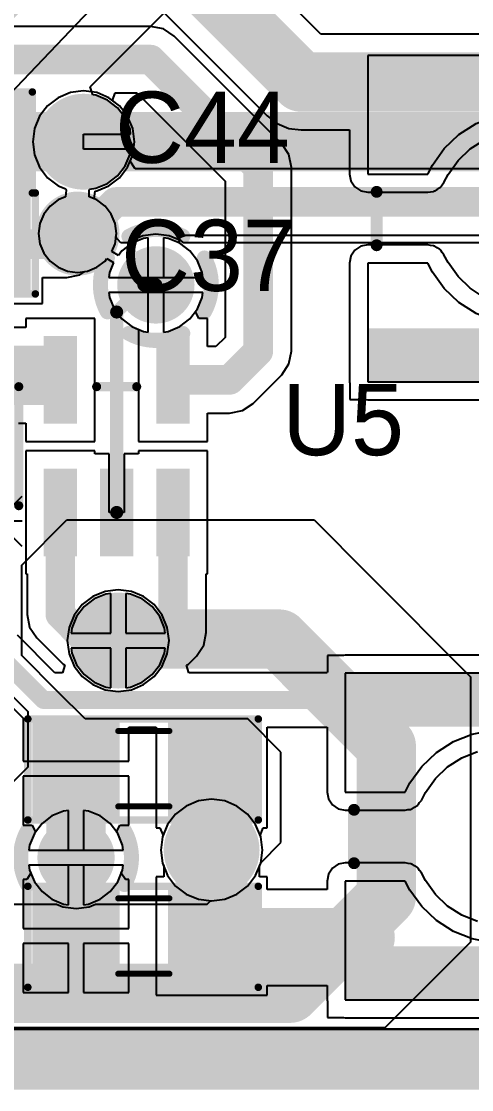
# Model space of a CAD drawing. Header units: millimetres. Extents: x -51 to 108, y 36 to 112.
# Drawn here: x 51.76 to 59.35, y 36.98 to 54.99 of the extents above; entities that cross this region are included whole.
import ezdxf

# ---------------------------------------------------------------- set-up
doc = ezdxf.new("R2010")
doc.units = ezdxf.units.MM
for name, color, linetype in [('BottomLayer', 5, 'Continuous'), ('BottomSolder', 6, 'Continuous'), ('InternalPlane1', 76, 'Continuous'), ('MidLayer1', 16, 'Continuous'), ('TopLayer', 1, 'Continuous'), ('TopOverlay', 2, 'Continuous'), ('TopSolder', 216, 'Continuous'), ('ViaHoleLayer', 16, 'Continuous')]:
    doc.layers.add(name, color=color, linetype=linetype)

# ---------------------------------------------------------------- blocks, each defined once
blk = doc.blocks.new('SM_0805_37')
at = {"layer": 'TopLayer'}
for points in [[(-1.778, -0.6985), (-0.508, -0.6985), (-1.778, 0.6985), (-0.508, 0.6985)], [(0.508, -0.6985), (1.778, -0.6985), (0.508, 0.6985), (1.778, 0.6985)]]:
    blk.add_solid(points, dxfattribs=at)
at = {"layer": 'TopOverlay'}
for points, const_width in [([(1.9304, 0.8382), (-1.9558, 0.8382)], 0.127), ([(-1.9558, 0.8382), (-1.9558, -0.8636)], 0.127), ([(1.9304, 0.8382), (1.9304, -0.8636)], 0.127), ([(0.4318, 0.635), (-0.4318, 0.635)], 0.1016), ([(0.4318, -0.635), (-0.4318, -0.635)], 0.1016), ([(1.9304, -0.8636), (-1.9558, -0.8636)], 0.127)]:
    blk.add_lwpolyline(points, dxfattribs=dict(at, const_width=const_width))
for points, const_width in [([(-1.98755, 0.8382, 1), (-1.92405, 0.8382, 1)], 0.0635), ([(-1.98755, 0.8382, 1), (-1.92405, 0.8382, 1)], 0.0635), ([(1.89865, 0.8382, 1), (1.96215, 0.8382, 1)], 0.0635), ([(1.89865, 0.8382, 1), (1.96215, 0.8382, 1)], 0.0635), ([(-0.4572, 0.635, 1), (-0.4064, 0.635, 1)], 0.0508), ([(0.4064, 0.635, 1), (0.4572, 0.635, 1)], 0.0508), ([(-0.4572, -0.635, 1), (-0.4064, -0.635, 1)], 0.0508), ([(0.4064, -0.635, 1), (0.4572, -0.635, 1)], 0.0508), ([(-1.98755, -0.8636, 1), (-1.92405, -0.8636, 1)], 0.0635), ([(-1.98755, -0.8636, 1), (-1.92405, -0.8636, 1)], 0.0635), ([(1.89865, -0.8636, 1), (1.96215, -0.8636, 1)], 0.0635), ([(1.89865, -0.8636, 1), (1.96215, -0.8636, 1)], 0.0635)]:
    blk.add_lwpolyline(points, format="xyb", close=True, dxfattribs=dict(at, const_width=const_width))
at = {"layer": 'TopSolder'}
for points in [[(-1.8796, -0.8001), (-0.4064, -0.8001), (-1.8796, 0.8001), (-0.4064, 0.8001)], [(0.4064, -0.8001), (1.8796, -0.8001), (0.4064, 0.8001), (1.8796, 0.8001)]]:
    blk.add_solid(points, dxfattribs=at)
blk = doc.blocks.new('SM_0805_44')
at = {"layer": 'TopLayer'}
for points in [[(-1.778, -0.6985), (-0.508, -0.6985), (-1.778, 0.6985), (-0.508, 0.6985)], [(0.508, -0.6985), (1.778, -0.6985), (0.508, 0.6985), (1.778, 0.6985)]]:
    blk.add_solid(points, dxfattribs=at)
at = {"layer": 'TopOverlay'}
for points, const_width in [([(-1.9558, 0.8382), (1.9304, 0.8382)], 0.127), ([(-1.9558, -0.8636), (-1.9558, 0.8382)], 0.127), ([(1.9304, -0.8636), (1.9304, 0.8382)], 0.127), ([(-0.4318, 0.635), (0.4318, 0.635)], 0.1016), ([(-0.4318, -0.635), (0.4318, -0.635)], 0.1016), ([(-1.9558, -0.8636), (1.9304, -0.8636)], 0.127)]:
    blk.add_lwpolyline(points, dxfattribs=dict(at, const_width=const_width))
for points, const_width in [([(-1.98755, 0.8382, 1), (-1.92405, 0.8382, 1)], 0.0635), ([(-1.98755, 0.8382, 1), (-1.92405, 0.8382, 1)], 0.0635), ([(1.89865, 0.8382, 1), (1.96215, 0.8382, 1)], 0.0635), ([(1.89865, 0.8382, 1), (1.96215, 0.8382, 1)], 0.0635), ([(-0.4572, 0.635, 1), (-0.4064, 0.635, 1)], 0.0508), ([(0.4064, 0.635, 1), (0.4572, 0.635, 1)], 0.0508), ([(-0.4572, -0.635, 1), (-0.4064, -0.635, 1)], 0.0508), ([(0.4064, -0.635, 1), (0.4572, -0.635, 1)], 0.0508), ([(-1.98755, -0.8636, 1), (-1.92405, -0.8636, 1)], 0.0635), ([(-1.98755, -0.8636, 1), (-1.92405, -0.8636, 1)], 0.0635), ([(1.89865, -0.8636, 1), (1.96215, -0.8636, 1)], 0.0635), ([(1.89865, -0.8636, 1), (1.96215, -0.8636, 1)], 0.0635)]:
    blk.add_lwpolyline(points, format="xyb", close=True, dxfattribs=dict(at, const_width=const_width))
at = {"layer": 'TopSolder'}
for points in [[(-1.8796, -0.8001), (-0.4064, -0.8001), (-1.8796, 0.8001), (-0.4064, 0.8001)], [(0.4064, -0.8001), (1.8796, -0.8001), (0.4064, 0.8001), (1.8796, 0.8001)]]:
    blk.add_solid(points, dxfattribs=at)
blk = doc.blocks.new('SM_0805_47')
at = {"layer": 'TopLayer'}
for points in [[(-1.778, -0.6985), (-0.508, -0.6985), (-1.778, 0.6985), (-0.508, 0.6985)], [(0.508, -0.6985), (1.778, -0.6985), (0.508, 0.6985), (1.778, 0.6985)]]:
    blk.add_solid(points, dxfattribs=at)
at = {"layer": 'TopOverlay'}
for points, const_width in [([(-1.9558, 0.8382), (1.9304, 0.8382)], 0.127), ([(-1.9558, -0.8636), (-1.9558, 0.8382)], 0.127), ([(1.9304, -0.8636), (1.9304, 0.8382)], 0.127), ([(-0.4318, 0.635), (0.4318, 0.635)], 0.1016), ([(-0.4318, -0.635), (0.4318, -0.635)], 0.1016), ([(-1.9558, -0.8636), (1.9304, -0.8636)], 0.127)]:
    blk.add_lwpolyline(points, dxfattribs=dict(at, const_width=const_width))
for points, const_width in [([(-1.98755, 0.8382, 1), (-1.92405, 0.8382, 1)], 0.0635), ([(-1.98755, 0.8382, 1), (-1.92405, 0.8382, 1)], 0.0635), ([(1.89865, 0.8382, 1), (1.96215, 0.8382, 1)], 0.0635), ([(1.89865, 0.8382, 1), (1.96215, 0.8382, 1)], 0.0635), ([(-0.4572, 0.635, 1), (-0.4064, 0.635, 1)], 0.0508), ([(0.4064, 0.635, 1), (0.4572, 0.635, 1)], 0.0508), ([(-0.4572, -0.635, 1), (-0.4064, -0.635, 1)], 0.0508), ([(0.4064, -0.635, 1), (0.4572, -0.635, 1)], 0.0508), ([(-1.98755, -0.8636, 1), (-1.92405, -0.8636, 1)], 0.0635), ([(-1.98755, -0.8636, 1), (-1.92405, -0.8636, 1)], 0.0635), ([(1.89865, -0.8636, 1), (1.96215, -0.8636, 1)], 0.0635), ([(1.89865, -0.8636, 1), (1.96215, -0.8636, 1)], 0.0635)]:
    blk.add_lwpolyline(points, format="xyb", close=True, dxfattribs=dict(at, const_width=const_width))
at = {"layer": 'TopSolder'}
for points in [[(-1.8796, -0.8001), (-0.4064, -0.8001), (-1.8796, 0.8001), (-0.4064, 0.8001)], [(0.4064, -0.8001), (1.8796, -0.8001), (0.4064, 0.8001), (1.8796, 0.8001)]]:
    blk.add_solid(points, dxfattribs=at)
blk = doc.blocks.new('SM_0805_48')
at = {"layer": 'TopLayer'}
for points in [[(-1.778, -0.6985), (-0.508, -0.6985), (-1.778, 0.6985), (-0.508, 0.6985)], [(0.508, -0.6985), (1.778, -0.6985), (0.508, 0.6985), (1.778, 0.6985)]]:
    blk.add_solid(points, dxfattribs=at)
at = {"layer": 'TopOverlay'}
for points, const_width in [([(-1.9558, 0.8382), (1.9304, 0.8382)], 0.127), ([(-1.9558, -0.8636), (-1.9558, 0.8382)], 0.127), ([(1.9304, -0.8636), (1.9304, 0.8382)], 0.127), ([(-0.4318, 0.635), (0.4318, 0.635)], 0.1016), ([(-0.4318, -0.635), (0.4318, -0.635)], 0.1016), ([(-1.9558, -0.8636), (1.9304, -0.8636)], 0.127)]:
    blk.add_lwpolyline(points, dxfattribs=dict(at, const_width=const_width))
for points, const_width in [([(-1.98755, 0.8382, 1), (-1.92405, 0.8382, 1)], 0.0635), ([(-1.98755, 0.8382, 1), (-1.92405, 0.8382, 1)], 0.0635), ([(1.89865, 0.8382, 1), (1.96215, 0.8382, 1)], 0.0635), ([(1.89865, 0.8382, 1), (1.96215, 0.8382, 1)], 0.0635), ([(-0.4572, 0.635, 1), (-0.4064, 0.635, 1)], 0.0508), ([(0.4064, 0.635, 1), (0.4572, 0.635, 1)], 0.0508), ([(-0.4572, -0.635, 1), (-0.4064, -0.635, 1)], 0.0508), ([(0.4064, -0.635, 1), (0.4572, -0.635, 1)], 0.0508), ([(-1.98755, -0.8636, 1), (-1.92405, -0.8636, 1)], 0.0635), ([(-1.98755, -0.8636, 1), (-1.92405, -0.8636, 1)], 0.0635), ([(1.89865, -0.8636, 1), (1.96215, -0.8636, 1)], 0.0635), ([(1.89865, -0.8636, 1), (1.96215, -0.8636, 1)], 0.0635)]:
    blk.add_lwpolyline(points, format="xyb", close=True, dxfattribs=dict(at, const_width=const_width))
at = {"layer": 'TopSolder'}
for points in [[(-1.8796, -0.8001), (-0.4064, -0.8001), (-1.8796, 0.8001), (-0.4064, 0.8001)], [(0.4064, -0.8001), (1.8796, -0.8001), (0.4064, 0.8001), (1.8796, 0.8001)]]:
    blk.add_solid(points, dxfattribs=at)
blk = doc.blocks.new('WE_TPC_4818_62')
at = {"layer": 'TopLayer'}
for p, q in [((-2.65, 2.75), (-2.65, 0.75)), ((2.65, 2.75), (-2.65, 2.75)), ((2.65, 0.75), (2.65, 2.75)), ((-0.824, 1.6), (-0.506, 1.727)), ((-0.506, 1.727), (-0.171, 1.792)), ((-0.171, 1.792), (0.171, 1.792)), ((0.171, 1.792), (0.507, 1.727)), ((0.507, 1.727), (0.824, 1.6)), ((-1.112, 1.416), (-0.824, 1.6)), ((0.824, 1.6), (1.112, 1.416)), ((-1.359, 1.18), (-1.112, 1.416)), ((1.112, 1.416), (1.359, 1.18)), ((-1.558, 0.902), (-1.359, 1.18)), ((1.359, 1.18), (1.558, 0.902)), ((-1.636, 0.75), (-1.558, 0.902)), ((1.558, 0.902), (1.636, 0.75)), ((-2.65, 0.75), (-1.636, 0.75)), ((-1.636, 0.75), (-1.636, 0.75)), ((1.636, 0.75), (1.636, 0.75)), ((1.636, 0.75), (2.65, 0.75)), ((2.65, 0.75), (2.65, 0.75)), ((-1.636, -0.75), (-2.65, -0.75)), ((-2.65, -0.75), (-2.65, -0.75)), ((-2.65, -0.75), (-2.65, -2.75)), ((-1.558, -0.902), (-1.636, -0.75)), ((-1.636, -0.75), (-1.636, -0.75)), ((1.636, -0.75), (1.558, -0.902)), ((2.65, -0.75), (1.636, -0.75)), ((1.636, -0.75), (1.636, -0.75)), ((2.65, -2.75), (2.65, -0.75)), ((-1.359, -1.18), (-1.558, -0.902)), ((1.558, -0.902), (1.359, -1.18)), ((-1.112, -1.416), (-1.359, -1.18)), ((1.359, -1.18), (1.112, -1.416)), ((-0.824, -1.6), (-1.112, -1.416)), ((1.112, -1.416), (0.824, -1.6)), ((-0.507, -1.727), (-0.824, -1.6)), ((0.824, -1.6), (0.506, -1.727)), ((-0.171, -1.792), (-0.507, -1.727)), ((0.171, -1.792), (-0.171, -1.792)), ((0.506, -1.727), (0.171, -1.792)), ((-2.65, -2.75), (2.65, -2.75))]:
    blk.add_line(p, q, dxfattribs=at)
for points in [[(-2.65, 1.85), (2.65, 1.85), (-2.65, 2.75), (2.65, 2.75)], [(-2.65, -2.75), (2.65, -2.75), (-2.65, -1.85), (2.65, -1.85)]]:
    blk.add_solid(points, dxfattribs=at)
at = {"layer": 'TopOverlay', "const_width": 0.2}
for points in [[(-2.5, -0.45), (-2.5, 0.45)], [(2.5, -0.45), (2.5, 0.45)]]:
    blk.add_lwpolyline(points, dxfattribs=at)
at = {"layer": 'TopOverlay', "const_width": 0.1}
for points in [[(-2.55, 0.45, 1), (-2.45, 0.45, 1)], [(2.45, 0.45, 1), (2.55, 0.45, 1)], [(-2.55, -0.45, 1), (-2.45, -0.45, 1)], [(2.45, -0.45, 1), (2.55, -0.45, 1)]]:
    blk.add_lwpolyline(points, format="xyb", close=True, dxfattribs=at)
blk = doc.blocks.new('WE_TPC_4818_63')
at = {"layer": 'TopLayer'}
for p, q in [((-2.65, 2.75), (-2.65, 0.75)), ((2.65, 2.75), (-2.65, 2.75)), ((2.65, 0.75), (2.65, 2.75)), ((-0.824, 1.6), (-0.506, 1.727)), ((-0.506, 1.727), (-0.171, 1.792)), ((-0.171, 1.792), (0.171, 1.792)), ((0.171, 1.792), (0.507, 1.727)), ((0.507, 1.727), (0.824, 1.6)), ((-1.112, 1.416), (-0.824, 1.6)), ((0.824, 1.6), (1.112, 1.416)), ((-1.359, 1.18), (-1.112, 1.416)), ((1.112, 1.416), (1.359, 1.18)), ((-1.558, 0.902), (-1.359, 1.18)), ((1.359, 1.18), (1.558, 0.902)), ((-1.636, 0.75), (-1.558, 0.902)), ((1.558, 0.902), (1.636, 0.75)), ((-2.65, 0.75), (-1.636, 0.75)), ((-1.636, 0.75), (-1.636, 0.75)), ((1.636, 0.75), (1.636, 0.75)), ((1.636, 0.75), (2.65, 0.75)), ((2.65, 0.75), (2.65, 0.75)), ((-1.636, -0.75), (-2.65, -0.75)), ((-2.65, -0.75), (-2.65, -0.75)), ((-2.65, -0.75), (-2.65, -2.75)), ((-1.558, -0.902), (-1.636, -0.75)), ((-1.636, -0.75), (-1.636, -0.75)), ((1.636, -0.75), (1.558, -0.902)), ((2.65, -0.75), (1.636, -0.75)), ((1.636, -0.75), (1.636, -0.75)), ((2.65, -2.75), (2.65, -0.75)), ((-1.359, -1.18), (-1.558, -0.902)), ((1.558, -0.902), (1.359, -1.18)), ((-1.112, -1.416), (-1.359, -1.18)), ((1.359, -1.18), (1.112, -1.416)), ((-0.824, -1.6), (-1.112, -1.416)), ((1.112, -1.416), (0.824, -1.6)), ((-0.507, -1.727), (-0.824, -1.6)), ((0.824, -1.6), (0.506, -1.727)), ((-0.171, -1.792), (-0.507, -1.727)), ((0.171, -1.792), (-0.171, -1.792)), ((0.506, -1.727), (0.171, -1.792)), ((-2.65, -2.75), (2.65, -2.75))]:
    blk.add_line(p, q, dxfattribs=at)
for points in [[(-2.65, 1.85), (2.65, 1.85), (-2.65, 2.75), (2.65, 2.75)], [(-2.65, -2.75), (2.65, -2.75), (-2.65, -1.85), (2.65, -1.85)]]:
    blk.add_solid(points, dxfattribs=at)
at = {"layer": 'TopOverlay', "const_width": 0.2}
for points in [[(-2.5, -0.45), (-2.5, 0.45)], [(2.5, -0.45), (2.5, 0.45)]]:
    blk.add_lwpolyline(points, dxfattribs=at)
at = {"layer": 'TopOverlay', "const_width": 0.1}
for points in [[(-2.55, 0.45, 1), (-2.45, 0.45, 1)], [(2.45, 0.45, 1), (2.55, 0.45, 1)], [(-2.55, -0.45, 1), (-2.45, -0.45, 1)], [(2.45, -0.45, 1), (2.55, -0.45, 1)]]:
    blk.add_lwpolyline(points, format="xyb", close=True, dxfattribs=at)
blk = doc.blocks.new('DBV5_104')
at = {"layer": 'TopLayer'}
for points in [[(-1.854, 0.671), (-0.381, 0.671), (-1.854, 1.229), (-0.381, 1.229)], [(0.381, 0.671), (1.854, 0.671), (0.381, 1.229), (1.854, 1.229)], [(-1.854, -0.279), (-0.381, -0.279), (-1.854, 0.279), (-0.381, 0.279)], [(-1.854, -1.229), (-0.381, -1.229), (-1.854, -0.671), (-0.381, -0.671)], [(0.381, -1.229), (1.854, -1.229), (0.381, -0.671), (1.854, -0.671)]]:
    blk.add_solid(points, dxfattribs=at)
at = {"layer": 'TopOverlay'}
for p, q in [((-1.689, 2.44), (-0.843, 1.593)), ((-1.689, 1.593), (-0.843, 2.44)), ((-1.266, 1.593), (-1.266, 2.44)), ((-1.689, 2.017), (-0.843, 2.017))]:
    blk.add_line(p, q, dxfattribs=at)
at = {"layer": 'TopOverlay', "const_width": 0.152}
for points in [[(-1.003, 1.651), (1.003, 1.651)], [(1.003, 0.338), (1.003, -0.338)]]:
    blk.add_lwpolyline(points, dxfattribs=at)
at = {"layer": 'TopOverlay', "const_width": 0.0762}
for points in [[(-1.041, 1.651, 1), (-0.965, 1.651, 1)], [(0.965, 1.651, 1), (1.041, 1.651, 1)], [(0.965, 0.338, 1), (1.041, 0.338, 1)], [(0.965, -0.338, 1), (1.041, -0.338, 1)]]:
    blk.add_lwpolyline(points, format="xyb", close=True, dxfattribs=at)
at = {"layer": 'TopSolder'}
for points in [[(-1.854, 0.671), (-0.381, 0.671), (-1.854, 1.229), (-0.381, 1.229)], [(0.381, 0.671), (1.854, 0.671), (0.381, 1.229), (1.854, 1.229)], [(-1.854, -0.279), (-0.381, -0.279), (-1.854, 0.279), (-0.381, 0.279)], [(-1.854, -1.229), (-0.381, -1.229), (-1.854, -0.671), (-0.381, -0.671)], [(0.381, -1.229), (1.854, -1.229), (0.381, -0.671), (1.854, -0.671)]]:
    blk.add_solid(points, dxfattribs=at)

msp = doc.modelspace()

# ---------------------------------------------------------------- linework, layer by layer
at = {"layer": 'BottomLayer'}
for p, q in [((52.378, 53.701), (52.2, 53.565)), ((52.585, 53.787), (52.378, 53.701)), ((52.807, 53.816), (52.585, 53.787)), ((53.028, 53.787), (52.807, 53.816)), ((53.235, 53.701), (53.028, 53.787)), ((53.413, 53.565), (53.235, 53.701)), ((52.2, 53.565), (52.064, 53.388)), ((53.549, 53.388), (53.413, 53.565)), ((52.064, 53.388), (51.978, 53.181)), ((53.635, 53.181), (53.549, 53.388)), ((51.978, 53.181), (51.949, 52.959)), ((53.664, 52.959), (53.635, 53.181)), ((51.949, 52.959), (51.978, 52.737)), ((53.635, 52.737), (53.664, 52.959)), ((51.978, 52.737), (52.064, 52.53)), ((53.591, 52.631), (53.635, 52.737)), ((53.676, 52.504), (53.591, 52.631)), ((52.064, 52.53), (52.2, 52.353)), ((60.804, 52.504), (53.676, 52.504)), ((52.2, 52.353), (52.378, 52.217)), ((52.378, 52.217), (52.508, 52.163)), ((52.5, 52.028), (52.377, 51.977)), ((52.512, 52.144), (52.5, 52.028)), ((52.508, 52.163), (52.512, 52.144)), ((52.241, 51.873), (52.137, 51.737)), ((52.377, 51.977), (52.241, 51.873)), ((52.137, 51.737), (52.072, 51.579)), ((52.072, 51.579), (52.049, 51.41)), ((52.049, 51.41), (52.072, 51.24)), ((54.415, 51.255), (54.44, 51.382)), ((54.44, 51.382), (61.036, 51.382)), ((52.072, 51.24), (52.137, 51.082)), ((54.431, 51.248), (54.415, 51.255)), ((54.599, 51.119), (54.431, 51.248)), ((52.137, 51.082), (52.241, 50.946)), ((53.169, 50.946), (53.202, 50.989)), ((53.202, 50.989), (53.313, 50.925)), ((54.728, 50.951), (54.599, 51.119)), ((54.809, 50.756), (54.728, 50.951)), ((52.241, 50.946), (52.377, 50.842)), ((52.377, 50.842), (52.535, 50.776)), ((52.535, 50.776), (52.705, 50.754)), ((52.705, 50.754), (52.875, 50.776)), ((52.875, 50.776), (53.033, 50.842)), ((53.033, 50.842), (53.169, 50.946)), ((53.313, 50.925), (53.242, 50.756)), ((53.242, 50.756), (53.232, 50.673)), ((53.232, 50.673), (54.82, 50.673)), ((54.82, 50.673), (54.809, 50.756)), ((53.899, 50.419), (53.232, 50.419)), ((53.232, 50.419), (53.242, 50.336)), ((53.899, 49.752), (53.899, 50.419)), ((54.82, 50.419), (54.153, 50.419)), ((54.153, 50.419), (54.153, 49.752)), ((54.809, 50.336), (54.82, 50.419)), ((53.242, 50.336), (53.324, 50.141)), ((54.728, 50.141), (54.809, 50.336)), ((53.324, 50.141), (53.452, 49.973)), ((54.599, 49.973), (54.728, 50.141)), ((53.452, 49.973), (53.62, 49.844)), ((54.431, 49.844), (54.599, 49.973)), ((53.62, 49.844), (53.816, 49.763)), ((53.816, 49.763), (53.899, 49.752)), ((54.153, 49.752), (54.236, 49.763)), ((54.236, 49.763), (54.431, 49.844)), ((53.169, 45.38), (52.962, 45.294)), ((53.391, 45.409), (53.169, 45.38)), ((53.613, 45.38), (53.391, 45.409)), ((53.819, 45.294), (53.613, 45.38)), ((52.962, 45.294), (52.785, 45.158)), ((53.997, 45.158), (53.819, 45.294)), ((52.785, 45.158), (52.648, 44.98)), ((54.133, 44.98), (53.997, 45.158)), ((52.648, 44.98), (52.563, 44.773)), ((54.219, 44.773), (54.133, 44.98)), ((52.563, 44.773), (52.533, 44.552)), ((54.248, 44.552), (54.219, 44.773)), ((52.533, 44.552), (52.563, 44.33)), ((54.219, 44.33), (54.248, 44.552)), ((52.563, 44.33), (52.648, 44.123)), ((54.133, 44.123), (54.219, 44.33)), ((52.648, 44.123), (52.785, 43.945)), ((53.997, 43.945), (54.133, 44.123)), ((52.785, 43.945), (52.962, 43.809)), ((53.819, 43.809), (53.997, 43.945)), ((52.962, 43.809), (53.169, 43.723)), ((53.613, 43.723), (53.819, 43.809)), ((53.169, 43.723), (53.391, 43.694)), ((53.391, 43.694), (53.613, 43.723)), ((54.744, 41.849), (54.537, 41.763)), ((54.966, 41.878), (54.744, 41.849)), ((55.187, 41.849), (54.966, 41.878)), ((55.394, 41.763), (55.187, 41.849)), ((52.274, 41.596), (52.106, 41.467)), ((52.47, 41.677), (52.274, 41.596)), ((52.553, 41.688), (52.47, 41.677)), ((52.553, 41.021), (52.553, 41.688)), ((52.889, 41.677), (52.807, 41.688)), ((52.807, 41.688), (52.807, 41.021)), ((53.085, 41.596), (52.889, 41.677)), ((53.253, 41.467), (53.085, 41.596)), ((54.359, 41.627), (54.223, 41.45)), ((54.537, 41.763), (54.359, 41.627)), ((55.572, 41.627), (55.394, 41.763)), ((55.708, 41.45), (55.572, 41.627)), ((52.106, 41.467), (51.977, 41.299)), ((53.382, 41.299), (53.253, 41.467)), ((54.223, 41.45), (54.137, 41.243)), ((55.794, 41.243), (55.708, 41.45)), ((51.977, 41.299), (51.896, 41.104)), ((53.463, 41.104), (53.382, 41.299)), ((54.137, 41.243), (54.108, 41.021)), ((55.823, 41.021), (55.794, 41.243)), ((51.896, 41.104), (51.885, 41.021)), ((53.474, 41.021), (53.463, 41.104)), ((51.885, 41.021), (52.553, 41.021)), ((52.807, 41.021), (53.474, 41.021)), ((54.108, 41.021), (54.137, 40.799)), ((55.794, 40.799), (55.823, 41.021)), ((52.553, 40.767), (51.885, 40.767)), ((51.885, 40.767), (51.896, 40.684)), ((52.553, 40.1), (52.553, 40.767)), ((53.474, 40.767), (52.807, 40.767)), ((52.807, 40.767), (52.807, 40.1)), ((53.463, 40.684), (53.474, 40.767)), ((54.137, 40.799), (54.223, 40.592)), ((55.708, 40.592), (55.794, 40.799)), ((51.896, 40.684), (51.977, 40.489)), ((53.382, 40.489), (53.463, 40.684)), ((54.223, 40.592), (54.359, 40.415)), ((55.572, 40.415), (55.708, 40.592)), ((51.977, 40.489), (52.106, 40.321)), ((53.253, 40.321), (53.382, 40.489)), ((54.359, 40.415), (54.537, 40.279)), ((55.394, 40.279), (55.572, 40.415)), ((52.106, 40.321), (52.274, 40.192)), ((52.274, 40.192), (52.47, 40.111)), ((52.889, 40.111), (53.085, 40.192)), ((53.085, 40.192), (53.253, 40.321)), ((54.537, 40.279), (54.744, 40.193)), ((54.744, 40.193), (54.966, 40.164)), ((54.966, 40.164), (55.187, 40.193)), ((55.187, 40.193), (55.394, 40.279)), ((52.47, 40.111), (52.553, 40.1)), ((52.807, 40.1), (52.889, 40.111)), ((63.394, 37.998), (37.818, 37.998))]:
    msp.add_line(p, q, dxfattribs=at)
for points, const_width in [([(52.532, 52.959, 1), (53.082, 52.959, 1)], 0.55), ([(53.221, 51.943, 1), (53.471, 51.943, 1)], 0.25), ([(53.221, 51.943, 1), (53.471, 51.943, 1)], 0.25), ([(52.53, 51.41, 1), (52.88, 51.41, 1)], 0.35), ([(52.58, 51.41, 1), (52.83, 51.41, 1)], 0.25), ([(52.688, 51.41, 1), (52.938, 51.41, 1)], 0.25), ([(52.688, 51.41, 1), (52.938, 51.41, 1)], 0.25), ([(53.751, 50.546, 1), (54.301, 50.546, 1)], 0.55), ([(53.116, 44.552, 1), (53.666, 44.552, 1)], 0.55), ([(52.405, 40.894, 1), (52.955, 40.894, 1)], 0.55), ([(54.691, 41.021, 1), (55.241, 41.021, 1)], 0.55)]:
    msp.add_lwpolyline(points, format="xyb", close=True, dxfattribs=dict(at, const_width=const_width))
at = {"layer": 'BottomLayer', "const_width": 0.5}
for points in [[(52.813, 51.41), (53.346, 51.943)], [(53.346, 51.943), (61.036, 51.943)], [(52.705, 51.41), (52.813, 51.41)]]:
    msp.add_lwpolyline(points, dxfattribs=at)
at = {"layer": 'BottomSolder'}
for points, const_width in [([(52.481, 52.959, 1), (53.132, 52.959, 1)], 0.652), ([(52.479, 51.41, 1), (52.931, 51.41, 1)], 0.452), ([(53.7, 50.546, 1), (54.352, 50.546, 1)], 0.652), ([(53.065, 44.552, 1), (53.717, 44.552, 1)], 0.652), ([(54.64, 41.021, 1), (55.291, 41.021, 1)], 0.652), ([(52.354, 40.894, 1), (53.005, 40.894, 1)], 0.652)]:
    msp.add_lwpolyline(points, format="xyb", close=True, dxfattribs=dict(at, const_width=const_width))
at = {"layer": 'InternalPlane1'}
msp.add_line((66.931, 38.003), (37.187, 38.003), dxfattribs=at)
for points, const_width in [([(52.403, 52.959, 1), (53.211, 52.959, 1)], 0.808), ([(52.351, 51.41, 1), (53.059, 51.41, 1)], 0.708), ([(53.509, 51.364, 1), (53.636, 51.364, 1)], 0.127), ([(54.416, 51.364, 1), (54.543, 51.364, 1)], 0.127), ([(53.145, 50.999, 1), (53.272, 50.999, 1)], 0.127), ([(54.78, 50.999, 1), (54.907, 50.999, 1)], 0.127), ([(53.145, 50.093, 1), (53.272, 50.093, 1)], 0.127), ([(54.78, 50.093, 1), (54.907, 50.093, 1)], 0.127), ([(53.509, 49.728, 1), (53.636, 49.728, 1)], 0.127), ([(54.416, 49.728, 1), (54.543, 49.728, 1)], 0.127), ([(52.987, 44.552, 1), (53.795, 44.552, 1)], 0.808), ([(52.163, 41.712, 1), (52.29, 41.712, 1)], 0.127), ([(53.069, 41.712, 1), (53.196, 41.712, 1)], 0.127), ([(54.562, 41.021, 1), (55.37, 41.021, 1)], 0.808), ([(51.798, 41.347, 1), (51.925, 41.347, 1)], 0.127), ([(53.434, 41.347, 1), (53.561, 41.347, 1)], 0.127), ([(51.798, 40.441, 1), (51.925, 40.441, 1)], 0.127), ([(53.434, 40.441, 1), (53.561, 40.441, 1)], 0.127), ([(52.163, 40.076, 1), (52.29, 40.076, 1)], 0.127), ([(53.069, 40.076, 1), (53.196, 40.076, 1)], 0.127)]:
    msp.add_lwpolyline(points, format="xyb", close=True, dxfattribs=dict(at, const_width=const_width))
at = {"layer": 'InternalPlane1', "const_width": 0.254}
for points in [[(53.573, 51.364, -0.258618), (54.479, 51.364)], [(53.208, 50.093, -0.258618), (53.208, 50.999)], [(54.844, 50.999, -0.258618), (54.844, 50.093)], [(54.479, 49.728, -0.258618), (53.573, 49.728)], [(52.226, 41.712, -0.258618), (53.133, 41.712)], [(51.862, 40.441, -0.258618), (51.862, 41.347)], [(53.497, 41.347, -0.258618), (53.497, 40.441)], [(53.133, 40.076, -0.258618), (52.226, 40.076)]]:
    msp.add_lwpolyline(points, format="xyb", dxfattribs=at)
at = {"layer": 'InternalPlane1', "const_width": 1.016}
msp.add_lwpolyline([(37.187, 37.492), (103.784, 37.492)], dxfattribs=at)
at = {"layer": 'MidLayer1'}
for p, q in [((56.337, 58.776), (50.216, 52.349)), ((52.918, 53.883), (54.483, 55.448)), ((52.964, 53.749), (52.918, 53.883)), ((53.016, 53.742), (52.964, 53.749)), ((53.212, 53.661), (53.016, 53.742)), ((53.38, 53.532), (53.212, 53.661)), ((53.509, 53.364), (53.38, 53.532)), ((53.59, 53.169), (53.509, 53.364)), ((53.601, 53.086), (53.59, 53.169)), ((52.807, 52.832), (52.807, 53.086)), ((52.807, 53.086), (53.601, 53.086)), ((53.601, 52.832), (52.807, 52.832)), ((53.509, 52.554), (53.59, 52.749)), ((53.59, 52.749), (53.601, 52.832)), ((53.38, 52.386), (53.509, 52.554)), ((53.016, 52.176), (53.212, 52.257)), ((53.212, 52.257), (53.38, 52.386)), ((52.899, 52.138), (52.905, 52.161)), ((52.9, 52.032), (52.899, 52.138)), ((53.033, 51.977), (52.9, 52.032)), ((52.905, 52.161), (53.016, 52.176)), ((53.169, 51.873), (53.033, 51.977)), ((53.273, 51.737), (53.169, 51.873)), ((53.338, 51.579), (53.273, 51.737)), ((53.361, 51.41), (53.338, 51.579)), ((53.353, 51.353), (53.361, 51.41)), ((53.437, 51.257), (53.353, 51.353)), ((53.804, 51.374), (53.597, 51.288)), ((54.026, 51.403), (53.804, 51.374)), ((54.248, 51.374), (54.026, 51.403)), ((54.454, 51.288), (54.248, 51.374)), ((53.556, 51.257), (53.437, 51.257)), ((53.597, 51.288), (53.556, 51.257)), ((54.495, 51.257), (54.454, 51.288)), ((59.715, 51.257), (54.495, 51.257)), ((51.765, 45.822), (52.527, 46.584)), ((52.527, 46.584), (56.693, 46.584)), ((56.693, 46.584), (57.607, 45.669)), ((51.765, 44.704), (51.765, 45.822)), ((57.607, 45.669), (59.334, 43.942)), ((52.985, 45.254), (52.817, 45.125)), ((53.181, 45.335), (52.985, 45.254)), ((53.264, 45.346), (53.181, 45.335)), ((53.264, 44.679), (53.264, 45.346)), ((53.601, 45.335), (53.518, 45.346)), ((53.518, 45.346), (53.518, 44.679)), ((53.796, 45.254), (53.601, 45.335)), ((53.964, 45.125), (53.796, 45.254)), ((52.817, 45.125), (52.689, 44.957)), ((54.093, 44.957), (53.964, 45.125)), ((52.689, 44.957), (52.607, 44.761)), ((54.174, 44.761), (54.093, 44.957)), ((51.765, 44.298), (51.765, 44.704)), ((52.607, 44.761), (52.597, 44.679)), ((52.597, 44.679), (53.264, 44.679)), ((53.518, 44.679), (54.185, 44.679)), ((54.185, 44.679), (54.174, 44.761)), ((52.375, 43.688), (51.765, 44.298)), ((53.264, 44.425), (52.597, 44.425)), ((52.597, 44.425), (52.607, 44.342)), ((52.607, 44.342), (52.689, 44.146)), ((53.264, 43.757), (53.264, 44.425)), ((54.185, 44.425), (53.518, 44.425)), ((53.518, 44.425), (53.518, 43.757)), ((54.093, 44.146), (54.174, 44.342)), ((54.174, 44.342), (54.185, 44.425)), ((52.689, 44.146), (52.817, 43.978)), ((53.964, 43.978), (54.093, 44.146)), ((52.817, 43.978), (52.985, 43.849)), ((53.796, 43.849), (53.964, 43.978)), ((59.334, 43.942), (59.334, 42.596)), ((52.985, 43.849), (53.181, 43.768)), ((53.181, 43.768), (53.264, 43.757)), ((53.518, 43.757), (53.601, 43.768)), ((53.601, 43.768), (53.796, 43.849)), ((51.511, 43.713), (51.867, 43.358)), ((52.832, 43.231), (52.375, 43.688)), ((51.867, 43.358), (51.867, 42.418)), ((55.575, 43.231), (52.832, 43.231)), ((56.134, 42.672), (55.575, 43.231)), ((56.134, 41.148), (56.134, 42.672)), ((59.334, 42.596), (59.334, 39.472)), ((51.867, 42.418), (50.825, 41.377)), ((55.795, 40.809), (56.134, 41.148)), ((55.708, 40.592), (55.794, 40.799)), ((55.794, 40.799), (55.795, 40.809)), ((55.572, 40.415), (55.708, 40.592)), ((55.394, 40.279), (55.572, 40.415)), ((54.892, 40.109), (54.949, 40.166)), ((54.949, 40.166), (54.966, 40.164)), ((54.966, 40.164), (55.187, 40.193)), ((55.187, 40.193), (55.394, 40.279)), ((49.265, 40.109), (52.353, 40.109)), ((52.353, 40.109), (52.458, 40.066)), ((52.458, 40.066), (52.68, 40.037)), ((52.68, 40.037), (52.901, 40.066)), ((52.901, 40.066), (53.006, 40.109)), ((53.006, 40.109), (54.892, 40.109)), ((59.334, 39.472), (58.979, 39.116)), ((58.979, 39.116), (57.887, 38.024)), ((57.768, 38.024), (44.882, 38.024)), ((57.887, 38.024), (57.768, 38.024)), ((57.887, 38.024), (57.887, 38.024))]:
    msp.add_line(p, q, dxfattribs=at)
at = {"layer": 'MidLayer1', "const_width": 1}
for points in [[(48.793, 52.908), (54.864, 58.979)], [(52.807, 52.959), (61.976, 52.959)], [(53.391, 44.552), (53.416, 44.577)], [(53.416, 44.577), (56.109, 44.577)], [(56.109, 44.577), (57.912, 42.774)], [(57.912, 40.234), (57.912, 42.774)], [(56.288, 38.609), (57.912, 40.234)], [(46.836, 38.609), (56.288, 38.609)]]:
    msp.add_lwpolyline(points, dxfattribs=at)
at = {"layer": 'MidLayer1'}
for points, const_width in [([(52.532, 52.959, 1), (53.082, 52.959, 1)], 0.55), ([(52.557, 52.959, 1), (53.057, 52.959, 1)], 0.5), ([(52.53, 51.41, 1), (52.88, 51.41, 1)], 0.35), ([(53.751, 50.546, 1), (54.301, 50.546, 1)], 0.55), ([(53.116, 44.552, 1), (53.666, 44.552, 1)], 0.55), ([(53.141, 44.552, 1), (53.641, 44.552, 1)], 0.5), ([(53.166, 44.577, 1), (53.666, 44.577, 1)], 0.5), ([(53.166, 44.577, 1), (53.666, 44.577, 1)], 0.5), ([(55.859, 44.577, 1), (56.359, 44.577, 1)], 0.5), ([(55.859, 44.577, 1), (56.359, 44.577, 1)], 0.5), ([(57.662, 42.774, 1), (58.162, 42.774, 1)], 0.5), ([(57.662, 42.774, 1), (58.162, 42.774, 1)], 0.5), ([(52.405, 40.894, 1), (52.955, 40.894, 1)], 0.55), ([(54.691, 41.021, 1), (55.241, 41.021, 1)], 0.55), ([(57.662, 40.234, 1), (58.162, 40.234, 1)], 0.5), ([(57.662, 40.234, 1), (58.162, 40.234, 1)], 0.5), ([(56.038, 38.609, 1), (56.538, 38.609, 1)], 0.5), ([(56.038, 38.609, 1), (56.538, 38.609, 1)], 0.5)]:
    msp.add_lwpolyline(points, format="xyb", close=True, dxfattribs=dict(at, const_width=const_width))
at = {"layer": 'TopLayer'}
for p, q in [((56.81, 54.771), (54.266, 57.314)), ((53.437, 55.861), (55.905, 53.393)), ((53.938, 54.903), (47.188, 54.903)), ((54.153, 54.86), (53.938, 54.903)), ((54.335, 54.738), (54.153, 54.86)), ((56.15, 52.924), (54.335, 54.738)), ((59.719, 54.771), (56.81, 54.771)), ((53.297, 53.654), (53.34, 53.781)), ((53.413, 53.565), (53.297, 53.654)), ((53.34, 53.781), (53.706, 53.781)), ((53.706, 53.781), (55.192, 52.295)), ((53.549, 53.388), (53.413, 53.565)), ((53.635, 53.181), (53.549, 53.388)), ((55.905, 53.393), (56.072, 53.265)), ((53.664, 52.959), (53.635, 53.181)), ((56.072, 53.265), (56.267, 53.184)), ((56.267, 53.184), (56.476, 53.157)), ((56.476, 53.157), (57.293, 53.157)), ((57.293, 53.157), (57.293, 52.414)), ((53.635, 52.737), (53.664, 52.959)), ((59.327, 52.838), (59.566, 52.991)), ((56.271, 52.742), (56.15, 52.924)), ((59.122, 52.642), (59.327, 52.838)), ((53.549, 52.53), (53.635, 52.737)), ((56.314, 52.527), (56.271, 52.742)), ((58.953, 52.406), (59.122, 52.642)), ((53.413, 52.353), (53.549, 52.53)), ((56.314, 49.428), (56.314, 52.527)), ((57.293, 52.414), (57.316, 52.297)), ((58.884, 52.273), (58.953, 52.406)), ((53.028, 52.131), (53.235, 52.217)), ((53.235, 52.217), (53.413, 52.353)), ((55.192, 52.295), (55.192, 49.661)), ((57.316, 52.297), (57.383, 52.197)), ((58.829, 52.197), (58.854, 52.235)), ((58.854, 52.235), (58.884, 52.273)), ((52.985, 51.997), (53.002, 52.127)), ((53.002, 52.127), (53.028, 52.131)), ((57.383, 52.197), (57.482, 52.131)), ((57.482, 52.131), (57.599, 52.108)), ((57.599, 52.108), (58.608, 52.108)), ((58.608, 52.108), (58.608, 52.108)), ((58.608, 52.108), (58.608, 52.108)), ((58.608, 52.108), (58.612, 52.108)), ((58.612, 52.108), (58.657, 52.117)), ((58.657, 52.117), (58.705, 52.122)), ((58.705, 52.122), (58.715, 52.127)), ((58.715, 52.127), (58.725, 52.129)), ((58.725, 52.129), (58.727, 52.131)), ((58.727, 52.131), (58.729, 52.131)), ((58.729, 52.131), (58.767, 52.156)), ((58.767, 52.156), (58.81, 52.18)), ((58.81, 52.18), (58.816, 52.188)), ((58.816, 52.188), (58.825, 52.194)), ((58.825, 52.194), (58.827, 52.196)), ((58.827, 52.196), (58.829, 52.197)), ((53.033, 51.977), (52.985, 51.997)), ((53.169, 51.873), (53.033, 51.977)), ((53.273, 51.737), (53.169, 51.873)), ((53.338, 51.579), (53.273, 51.737)), ((53.361, 51.41), (53.338, 51.579)), ((53.338, 51.24), (53.361, 51.41)), ((53.816, 51.329), (53.62, 51.248)), ((53.899, 51.34), (53.816, 51.329)), ((53.899, 50.673), (53.899, 51.34)), ((54.236, 51.329), (54.153, 51.34)), ((54.153, 51.34), (54.153, 50.673)), ((54.431, 51.248), (54.236, 51.329)), ((53.284, 51.108), (53.338, 51.24)), ((53.62, 51.248), (53.452, 51.119)), ((54.599, 51.119), (54.431, 51.248)), ((57.383, 51.13), (57.316, 51.031)), ((57.482, 51.196), (57.383, 51.13)), ((57.383, 51.13), (57.383, 51.13)), ((57.599, 51.22), (57.482, 51.196)), ((58.612, 51.22), (57.599, 51.22)), ((58.659, 51.211), (58.612, 51.22)), ((58.612, 51.22), (58.612, 51.22)), ((58.705, 51.205), (58.659, 51.211)), ((58.717, 51.199), (58.705, 51.205)), ((58.729, 51.196), (58.717, 51.199)), ((58.769, 51.17), (58.729, 51.196)), ((58.81, 51.148), (58.769, 51.17)), ((58.818, 51.137), (58.81, 51.148)), ((58.829, 51.13), (58.818, 51.137)), ((58.855, 51.091), (58.829, 51.13)), ((53.169, 50.946), (53.202, 50.989)), ((53.202, 50.989), (53.313, 50.925)), ((53.395, 51.044), (53.284, 51.108)), ((53.452, 51.119), (53.395, 51.044)), ((54.728, 50.951), (54.599, 51.119)), ((54.809, 50.756), (54.728, 50.951)), ((57.316, 51.031), (57.293, 50.914)), ((58.884, 51.054), (58.855, 51.091)), ((58.953, 50.922), (58.884, 51.054)), ((52.742, 50.714), (52.826, 50.77)), ((52.826, 50.77), (52.875, 50.776)), ((52.875, 50.776), (53.033, 50.842)), ((53.033, 50.842), (53.169, 50.946)), ((53.313, 50.925), (53.242, 50.756)), ((57.293, 50.914), (57.293, 50.914)), ((57.293, 50.914), (57.293, 48.914)), ((59.122, 50.685), (58.953, 50.922)), ((52.116, 50.233), (52.116, 50.671)), ((52.116, 50.671), (52.527, 50.671)), ((52.527, 50.671), (52.742, 50.714)), ((53.242, 50.756), (53.232, 50.673)), ((53.232, 50.673), (53.899, 50.673)), ((54.153, 50.673), (54.82, 50.673)), ((54.82, 50.673), (54.809, 50.756)), ((59.327, 50.49), (59.122, 50.685)), ((54.82, 50.419), (53.232, 50.419)), ((53.232, 50.419), (53.242, 50.336)), ((54.809, 50.336), (54.82, 50.419)), ((59.565, 50.336), (59.327, 50.49)), ((50.246, 50.233), (52.116, 50.233)), ((53.242, 50.336), (53.324, 50.141)), ((54.728, 50.141), (54.809, 50.336)), ((53.324, 50.141), (53.452, 49.973)), ((54.694, 50.096), (54.728, 50.141)), ((54.75, 49.982), (54.694, 50.096)), ((52.995, 49.982), (51.836, 49.982)), ((51.836, 49.982), (51.836, 49.829)), ((52.995, 47.909), (52.995, 49.982)), ((53.452, 49.973), (53.62, 49.844)), ((54.895, 49.982), (54.75, 49.982)), ((54.895, 49.507), (54.895, 49.982)), ((51.836, 49.829), (47.011, 49.829)), ((53.62, 49.844), (53.736, 49.796)), ((53.736, 49.796), (53.736, 47.909)), ((55.192, 49.661), (55.038, 49.507)), ((55.038, 49.507), (54.895, 49.507)), ((56.271, 49.214), (56.314, 49.428)), ((56.15, 49.032), (56.271, 49.214)), ((55.667, 48.549), (56.15, 49.032)), ((57.293, 48.914), (57.299, 48.884)), ((57.299, 48.884), (57.299, 48.614)), ((57.299, 48.614), (57.569, 48.614)), ((57.569, 48.614), (57.599, 48.608)), ((57.599, 48.608), (60.614, 48.608)), ((55.27, 48.385), (55.485, 48.428)), ((55.485, 48.428), (55.667, 48.549)), ((54.895, 47.909), (54.895, 48.385)), ((54.895, 48.385), (55.27, 48.385)), ((51.709, 48.215), (51.836, 48.215)), ((51.836, 48.215), (51.836, 47.909)), ((51.836, 47.909), (52.995, 47.909)), ((53.736, 47.909), (54.895, 47.909)), ((52.995, 47.747), (51.836, 47.747)), ((51.836, 47.747), (51.836, 45.674)), ((52.995, 47.701), (52.995, 47.747)), ((54.895, 47.747), (53.736, 47.747)), ((53.736, 47.747), (53.736, 47.701)), ((54.895, 45.674), (54.895, 47.747)), ((53.238, 47.701), (52.995, 47.701)), ((53.238, 46.711), (53.238, 47.701)), ((53.736, 47.701), (53.492, 47.701)), ((53.492, 47.701), (53.492, 46.711)), ((53.492, 46.711), (53.238, 46.711)), ((51.836, 45.674), (51.855, 45.674)), ((51.855, 45.674), (51.855, 44.994)), ((54.876, 44.689), (54.876, 45.674)), ((54.876, 45.674), (54.895, 45.674)), ((51.855, 44.994), (51.897, 44.779)), ((51.897, 44.779), (52.019, 44.597)), ((54.833, 44.474), (54.876, 44.689)), ((52.322, 44.008), (51.69, 44.641)), ((52.019, 44.597), (52.461, 44.155)), ((54.712, 44.292), (54.833, 44.474)), ((54.575, 44.155), (54.712, 44.292)), ((57.188, 44.3), (56.918, 44.3)), ((56.918, 44.3), (56.918, 44.029)), ((57.218, 44.305), (57.188, 44.3)), ((62.518, 44.305), (57.218, 44.305)), ((52.49, 44.135), (52.452, 44.008)), ((52.461, 44.155), (52.49, 44.135)), ((54.545, 44.135), (54.575, 44.155)), ((54.584, 44.008), (54.545, 44.135)), ((51.099, 43.934), (51.791, 43.242)), ((52.452, 44.008), (52.322, 44.008)), ((56.914, 44.008), (54.584, 44.008)), ((56.918, 44.029), (56.914, 44.008)), ((51.791, 43.242), (51.791, 42.52)), ((53.569, 42.52), (53.569, 43.091)), ((53.569, 43.091), (54.031, 43.091)), ((54.031, 43.091), (54.031, 41.394)), ((55.901, 41.394), (55.901, 43.091)), ((55.901, 43.091), (56.912, 43.091)), ((56.912, 43.091), (56.912, 42)), ((59.185, 42.577), (59.448, 42.682)), ((51.791, 42.52), (53.569, 42.52)), ((58.946, 42.424), (59.185, 42.577)), ((58.741, 42.228), (58.946, 42.424)), ((53.569, 42.266), (51.791, 42.266)), ((51.791, 42.266), (51.791, 41.44)), ((53.569, 41.44), (53.569, 42.266)), ((58.572, 41.992), (58.741, 42.228)), ((56.912, 42), (56.935, 41.883)), ((58.503, 41.859), (58.572, 41.992)), ((56.935, 41.883), (57.002, 41.783)), ((57.002, 41.783), (57.101, 41.717)), ((58.429, 41.766), (58.435, 41.774)), ((58.435, 41.774), (58.444, 41.78)), ((58.444, 41.78), (58.446, 41.782)), ((58.446, 41.782), (58.448, 41.783)), ((58.448, 41.783), (58.473, 41.821)), ((58.473, 41.821), (58.503, 41.859)), ((57.101, 41.717), (57.218, 41.694)), ((57.218, 41.694), (58.227, 41.694)), ((58.227, 41.694), (58.227, 41.694)), ((58.227, 41.694), (58.227, 41.694)), ((58.227, 41.694), (58.231, 41.694)), ((58.231, 41.694), (58.276, 41.703)), ((58.276, 41.703), (58.324, 41.708)), ((58.324, 41.708), (58.334, 41.713)), ((58.334, 41.713), (58.344, 41.715)), ((58.344, 41.715), (58.346, 41.717)), ((58.346, 41.717), (58.348, 41.717)), ((58.348, 41.717), (58.386, 41.742)), ((58.386, 41.742), (58.429, 41.766)), ((51.791, 41.44), (51.942, 41.44)), ((51.942, 41.44), (51.998, 41.326)), ((53.361, 41.326), (53.418, 41.44)), ((53.418, 41.44), (53.569, 41.44)), ((51.977, 41.299), (51.896, 41.104)), ((51.998, 41.326), (51.977, 41.299)), ((53.382, 41.299), (53.361, 41.326)), ((53.463, 41.104), (53.382, 41.299)), ((54.031, 41.394), (54.093, 41.394)), ((54.093, 41.394), (54.148, 41.267)), ((54.137, 41.243), (54.108, 41.021)), ((54.148, 41.267), (54.137, 41.243)), ((55.784, 41.267), (55.838, 41.394)), ((55.794, 41.243), (55.784, 41.267)), ((55.823, 41.021), (55.794, 41.243)), ((55.838, 41.394), (55.901, 41.394)), ((51.896, 41.104), (51.885, 41.021)), ((53.474, 41.021), (53.463, 41.104)), ((51.885, 41.021), (53.474, 41.021)), ((54.108, 41.021), (54.137, 40.799)), ((55.794, 40.799), (55.823, 41.021)), ((53.474, 40.767), (51.885, 40.767)), ((51.885, 40.767), (51.896, 40.684)), ((53.463, 40.684), (53.474, 40.767)), ((54.137, 40.799), (54.159, 40.748)), ((54.159, 40.748), (54.159, 40.572)), ((55.773, 40.748), (55.794, 40.799)), ((55.773, 40.572), (55.773, 40.748)), ((57.002, 40.716), (56.935, 40.617)), ((57.101, 40.782), (57.002, 40.716)), ((57.002, 40.716), (57.002, 40.716)), ((57.218, 40.806), (57.101, 40.782)), ((58.231, 40.806), (57.218, 40.806)), ((58.278, 40.797), (58.231, 40.806)), ((58.231, 40.806), (58.231, 40.806)), ((58.324, 40.791), (58.278, 40.797)), ((58.336, 40.785), (58.324, 40.791)), ((58.348, 40.782), (58.336, 40.785)), ((58.388, 40.756), (58.348, 40.782)), ((58.429, 40.734), (58.388, 40.756)), ((58.437, 40.723), (58.429, 40.734)), ((58.448, 40.716), (58.437, 40.723)), ((58.474, 40.677), (58.448, 40.716)), ((51.848, 40.526), (51.791, 40.526)), ((51.791, 40.526), (51.791, 39.7)), ((51.918, 40.631), (51.848, 40.526)), ((51.896, 40.684), (51.918, 40.631)), ((53.441, 40.631), (53.463, 40.684)), ((53.512, 40.526), (53.441, 40.631)), ((53.569, 40.526), (53.512, 40.526)), ((53.569, 39.7), (53.569, 40.526)), ((54.159, 40.572), (54.031, 40.572)), ((54.031, 40.572), (54.031, 38.575)), ((55.901, 40.572), (55.773, 40.572)), ((55.901, 40.355), (55.901, 40.572)), ((56.935, 40.617), (56.912, 40.5)), ((58.503, 40.64), (58.474, 40.677)), ((58.572, 40.508), (58.503, 40.64)), ((58.741, 40.271), (58.572, 40.508)), ((56.912, 40.355), (55.901, 40.355)), ((56.912, 40.5), (56.912, 40.5)), ((56.912, 40.5), (56.912, 40.355)), ((58.946, 40.076), (58.741, 40.271)), ((59.184, 39.922), (58.946, 40.076)), ((59.448, 39.817), (59.184, 39.922)), ((51.791, 39.7), (53.569, 39.7)), ((52.553, 39.446), (51.791, 39.446)), ((51.791, 39.446), (51.791, 38.621)), ((52.553, 38.621), (52.553, 39.446)), ((53.569, 39.446), (52.807, 39.446)), ((52.807, 39.446), (52.807, 38.621)), ((53.569, 38.621), (53.569, 39.446)), ((55.901, 38.575), (55.901, 38.741)), ((55.901, 38.741), (56.912, 38.741)), ((56.912, 38.741), (56.912, 38.5)), ((51.791, 38.621), (52.553, 38.621)), ((52.807, 38.621), (53.569, 38.621)), ((54.031, 38.575), (55.901, 38.575)), ((56.912, 38.5), (56.918, 38.47)), ((56.918, 38.47), (56.918, 38.2)), ((56.918, 38.2), (57.188, 38.2)), ((57.188, 38.2), (57.218, 38.194)), ((57.218, 38.194), (59.602, 38.194)), ((63.252, 37.998), (37.818, 37.998))]:
    msp.add_line(p, q, dxfattribs=at)
for points, const_width in [([(53.696, 56.744), (56.476, 53.964)], 1), ([(45.503, 54.342), (53.938, 54.342)], 0.5), ([(53.938, 54.342), (55.753, 52.527)], 0.5), ([(56.476, 53.964), (60.249, 53.964)], 1), ([(51.156, 52.959), (52.807, 52.959)], 1), ([(55.753, 49.428), (55.753, 52.527)], 0.5), ([(52.527, 51.232), (52.705, 51.41)], 0.5), ([(51.181, 51.232), (52.527, 51.232)], 0.5), ([(53.365, 50.089), (53.823, 50.546)], 0.22), ([(53.823, 50.546), (54.026, 50.546)], 0.22), ([(53.365, 46.711), (53.365, 50.089)], 0.22), ([(51.079, 49.022), (52.121, 49.022)], 1), ([(55.27, 48.946), (55.753, 49.428)], 0.5), ([(54.315, 48.946), (55.27, 48.946)], 0.5), ([(52.415, 44.994), (52.415, 46.711)], 0.5), ([(54.315, 44.689), (54.315, 46.711)], 0.5), ([(52.415, 44.994), (52.857, 44.552)], 0.5), ([(50.902, 44.78), (52.132, 43.55)], 0.3), ([(54.178, 44.552), (54.315, 44.689)], 0.5), ([(52.857, 44.552), (53.391, 44.552)], 0.5), ([(53.391, 44.552), (54.178, 44.552)], 0.5), ([(52.132, 43.55), (59.868, 43.55)], 0.3), ([(52.68, 40.894), (52.68, 42.393)], 1), ([(54.966, 41.021), (54.966, 42.393)], 1), ([(54.966, 39.573), (54.966, 41.021)], 1), ([(52.68, 39.573), (52.68, 40.894)], 1), ([(54.966, 39.573), (54.991, 39.548)], 1), ([(54.991, 39.548), (57.556, 39.548)], 1), ([(57.531, 39.522), (57.556, 39.548)], 1), ([(57.531, 39.421), (57.531, 39.522)], 1)]:
    msp.add_lwpolyline(points, dxfattribs=dict(at, const_width=const_width))
for points, const_width in [([(53.813, 54.342, 1), (54.063, 54.342, 1)], 0.25), ([(53.813, 54.342, 1), (54.063, 54.342, 1)], 0.25), ([(56.226, 53.964, 1), (56.726, 53.964, 1)], 0.5), ([(56.226, 53.964, 1), (56.726, 53.964, 1)], 0.5), ([(52.532, 52.959, 1), (53.082, 52.959, 1)], 0.55), ([(52.557, 52.959, 1), (53.057, 52.959, 1)], 0.5), ([(55.628, 52.527, 1), (55.878, 52.527, 1)], 0.25), ([(55.628, 52.527, 1), (55.878, 52.527, 1)], 0.25), ([(52.53, 51.41, 1), (52.88, 51.41, 1)], 0.35), ([(52.58, 51.41, 1), (52.83, 51.41, 1)], 0.25), ([(52.402, 51.232, 1), (52.652, 51.232, 1)], 0.25), ([(52.402, 51.232, 1), (52.652, 51.232, 1)], 0.25), ([(53.751, 50.546, 1), (54.301, 50.546, 1)], 0.55), ([(53.768, 50.546, 1), (53.878, 50.546, 1)], 0.11), ([(53.768, 50.546, 1), (53.878, 50.546, 1)], 0.11), ([(53.971, 50.546, 1), (54.081, 50.546, 1)], 0.11), ([(53.31, 50.089, 1), (53.42, 50.089, 1)], 0.11), ([(53.31, 50.089, 1), (53.42, 50.089, 1)], 0.11), ([(51.871, 49.022, 1), (52.371, 49.022, 1)], 0.5), ([(55.628, 49.428, 1), (55.878, 49.428, 1)], 0.25), ([(55.628, 49.428, 1), (55.878, 49.428, 1)], 0.25), ([(54.19, 48.946, 1), (54.44, 48.946, 1)], 0.25), ([(55.145, 48.946, 1), (55.395, 48.946, 1)], 0.25), ([(55.145, 48.946, 1), (55.395, 48.946, 1)], 0.25), ([(52.29, 46.711, 1), (52.54, 46.711, 1)], 0.25), ([(53.31, 46.711, 1), (53.42, 46.711, 1)], 0.11), ([(54.19, 46.711, 1), (54.44, 46.711, 1)], 0.25), ([(52.29, 44.994, 1), (52.54, 44.994, 1)], 0.25), ([(52.29, 44.994, 1), (52.54, 44.994, 1)], 0.25), ([(53.116, 44.552, 1), (53.666, 44.552, 1)], 0.55), ([(54.19, 44.689, 1), (54.44, 44.689, 1)], 0.25), ([(54.19, 44.689, 1), (54.44, 44.689, 1)], 0.25), ([(52.732, 44.552, 1), (52.982, 44.552, 1)], 0.25), ([(52.732, 44.552, 1), (52.982, 44.552, 1)], 0.25), ([(53.266, 44.552, 1), (53.516, 44.552, 1)], 0.25), ([(53.266, 44.552, 1), (53.516, 44.552, 1)], 0.25), ([(54.053, 44.552, 1), (54.303, 44.552, 1)], 0.25), ([(54.053, 44.552, 1), (54.303, 44.552, 1)], 0.25), ([(52.057, 43.55, 1), (52.207, 43.55, 1)], 0.15), ([(52.057, 43.55, 1), (52.207, 43.55, 1)], 0.15), ([(52.43, 42.393, 1), (52.93, 42.393, 1)], 0.5), ([(54.716, 42.393, 1), (55.216, 42.393, 1)], 0.5), ([(52.405, 40.894, 1), (52.955, 40.894, 1)], 0.55), ([(54.691, 41.021, 1), (55.241, 41.021, 1)], 0.55), ([(54.716, 41.021, 1), (55.216, 41.021, 1)], 0.5), ([(54.716, 41.021, 1), (55.216, 41.021, 1)], 0.5), ([(52.43, 40.894, 1), (52.93, 40.894, 1)], 0.5), ([(52.43, 40.894, 1), (52.93, 40.894, 1)], 0.5), ([(52.43, 39.573, 1), (52.93, 39.573, 1)], 0.5), ([(54.716, 39.573, 1), (55.216, 39.573, 1)], 0.5), ([(54.716, 39.573, 1), (55.216, 39.573, 1)], 0.5), ([(54.741, 39.548, 1), (55.241, 39.548, 1)], 0.5), ([(54.741, 39.548, 1), (55.241, 39.548, 1)], 0.5), ([(57.281, 39.522, 1), (57.781, 39.522, 1)], 0.5), ([(57.281, 39.522, 1), (57.781, 39.522, 1)], 0.5), ([(57.306, 39.548, 1), (57.806, 39.548, 1)], 0.5), ([(57.306, 39.548, 1), (57.806, 39.548, 1)], 0.5), ([(57.281, 39.421, 1), (57.781, 39.421, 1)], 0.5)]:
    msp.add_lwpolyline(points, format="xyb", close=True, dxfattribs=dict(at, const_width=const_width))
at = {"layer": 'TopOverlay', "const_width": 0.3}
msp.add_lwpolyline([(37.135, 37.643), (103.784, 37.643)], dxfattribs=at)
at = {"layer": 'TopSolder'}
for points, const_width in [([(52.481, 52.959, 1), (53.132, 52.959, 1)], 0.652), ([(52.479, 51.41, 1), (52.931, 51.41, 1)], 0.452), ([(53.7, 50.546, 1), (54.352, 50.546, 1)], 0.652), ([(53.065, 44.552, 1), (53.717, 44.552, 1)], 0.652), ([(54.64, 41.021, 1), (55.291, 41.021, 1)], 0.652), ([(52.354, 40.894, 1), (53.005, 40.894, 1)], 0.652)]:
    msp.add_lwpolyline(points, format="xyb", close=True, dxfattribs=dict(at, const_width=const_width))
at = {"layer": 'ViaHoleLayer'}
for points, const_width in [([(52.657, 52.959, 1), (52.957, 52.959, 1)], 0.3), ([(52.605, 51.41, 1), (52.805, 51.41, 1)], 0.2), ([(53.876, 50.546, 1), (54.176, 50.546, 1)], 0.3), ([(53.241, 44.552, 1), (53.541, 44.552, 1)], 0.3), ([(54.816, 41.021, 1), (55.116, 41.021, 1)], 0.3), ([(52.53, 40.894, 1), (52.83, 40.894, 1)], 0.3)]:
    msp.add_lwpolyline(points, format="xyb", close=True, dxfattribs=dict(at, const_width=const_width))

# ---------------------------------------------------------------- block references
for name, p in [('WE_TPC_4818_62', (60.249, 51.664)), ('WE_TPC_4818_63', (59.868, 41.25))]:
    msp.add_blockref(name, p)
for name, p, rotation in [('SM_0805_44', (50.013, 52.959), 360), ('SM_0805_37', (50.038, 51.232), 180), ('DBV5_104', (53.365, 47.828), 90), ('SM_0805_47', (53.823, 42.393), 360), ('SM_0805_48', (53.823, 39.573), 360)]:
    msp.add_blockref(name, p, dxfattribs=dict(rotation=rotation))

# ---------------------------------------------------------------- texts
at = {"layer": 'TopOverlay'}
for s, p in [('C44', (53.34, 52.603)), ('C37', (53.442, 50.444)), ('U5', (56.159, 47.676))]:
    msp.add_text(s, height=1.2, dxfattribs=at).set_placement(p)

doc.saveas('drawing.dxf')
